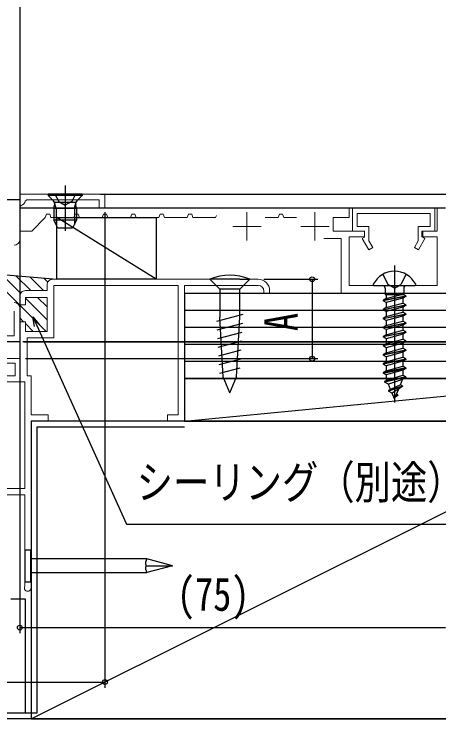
# Model space of a CAD drawing. Units: millimetres, scale not verified. Extents: x -693 to 693, y -1120 to 1122.
# Drawn here: x -483.1 to -408.2, y 267.1 to 391.3 of the extents above; entities that cross this region are included whole.
import ezdxf
from ezdxf.enums import TextEntityAlignment as Align

# ---------------------------------------------------------------- set-up
doc = ezdxf.new("R2010")
doc.units = ezdxf.units.MM
doc.header["$LTSCALE"] = 5
doc.layers.add('0-3_YKK_11', color=7, linetype='Continuous', lineweight=18)
doc.layers.add('0-4_YKK_11E', color=4, linetype='Continuous', lineweight=18)
for name, color, linetype in [('0-5_YKK_12', 2, 'Continuous'), ('0-6_YKK_13', 4, 'Continuous'), ('0-8_YKK_D', 6, 'Continuous'), ('0-A_YSS_K', 3, 'Continuous')]:
    doc.layers.add(name, color=color, linetype=linetype)
doc.styles.add('ＭＳ ゴシック', font='')
doc.styles.get('ＭＳ ゴシック').set_extended_font_data('MS Gothic')

msp = doc.modelspace()

# ---------------------------------------------------------------- linework, layer by layer
at = {"layer": '0-3_YKK_11', "color": 1}
for p, q in [((-423.466, 357.105), (-408.966, 357.105)), ((-442.066, 356.405), (-442.066, 351.405)), ((-430.066, 356.405), (-430.066, 351.405)), ((-444.566, 353.905), (-439.566, 353.905)), ((-432.566, 353.905), (-427.566, 353.905))]:
    msp.add_line(p, q, dxfattribs=at)
at = {"layer": '0-3_YKK_11', "color": 211}
for points in [[(-481.091, 358.375), (-480.799, 358.605), (-468.064, 358.605), (-468.064, 357.105), (-467.064, 357.105), (-467.064, 359.605), (-482.064, 359.605), (-482.064, 358.605), (-485.064, 358.605)], [(-482.064, 351.605), (-482.064, 357.34), (-481.833, 357.632)], [(-483.064, 339.005), (-483.064, 334.605), (-486.064, 334.605), (-486.064, 333.605), (-482.064, 333.605), (-482.064, 339.505)]]:
    msp.add_lwpolyline(points, dxfattribs=at)
at = {"layer": '0-3_YKK_11', "color": 1}
for points in [[(-407.066, 357.105), (-408.566, 357.105), (-408.566, 353.105), (-411.266, 353.105), (-411.266, 352.105), (-408.566, 352.105), (-408.566, 343.505), (-415.858, 343.505), (-416.041, 343.385), (-416.591, 343.385), (-416.775, 343.505), (-424.066, 343.505), (-424.066, 352.105), (-421.366, 352.105), (-421.366, 353.105), (-426.866, 353.105), (-426.866, 355.505), (-424.066, 355.505), (-424.066, 357.105), (-482.066, 357.105), (-482.066, 353.105), (-479.966, 353.105), (-477.566, 355.505), (-477.345, 356.105), (-476.787, 356.105), (-476.566, 355.505), (-472.566, 355.505), (-472.345, 356.105), (-471.787, 356.105), (-471.566, 355.505), (-467.566, 355.505), (-467.345, 356.105), (-466.787, 356.105), (-466.566, 355.505), (-462.566, 355.505), (-462.345, 356.105)], [(-408.966, 357.105), (-408.966, 353.105), (-411.066, 353.105), (-411.066, 352.005), (-410.693, 351.79), (-411.839, 349.805), (-412.532, 350.205), (-411.866, 351.358), (-411.866, 353.905), (-409.766, 353.905), (-409.766, 356.205), (-422.666, 356.205), (-422.666, 353.905), (-420.566, 353.905), (-420.566, 351.358), (-419.901, 350.205), (-420.594, 349.805), (-421.739, 351.79), (-421.366, 352.005), (-421.366, 353.105), (-423.466, 353.105), (-423.466, 357.105)], [(-462.345, 356.105), (-461.787, 356.105), (-461.566, 355.505), (-457.566, 355.505), (-457.345, 356.105), (-456.787, 356.105), (-456.566, 355.505), (-452.566, 355.505), (-452.345, 356.105), (-451.787, 356.105), (-451.566, 355.505), (-447.566, 355.505), (-447.442, 355.844)], [(-438.817, 355.505), (-436.566, 355.505), (-436.345, 356.105), (-435.787, 356.105), (-435.566, 355.505), (-433.316, 355.505)], [(-428.516, 351.805), (-425.466, 351.805), (-425.466, 342.105), (-407.066, 342.105)]]:
    msp.add_lwpolyline(points, dxfattribs=at)
at = {"layer": '0-3_YKK_11', "color": 211}
for centre, start, end in [((-482.064, 358.605), 283.3424, 346.65768), ((-483.064, 351.605), 270.00001, 359.99999), ((-483.064, 339.505), 0.00001, 89.99999)]:
    msp.add_arc(centre, 1, start, end, dxfattribs=at)
at = {"layer": '0-4_YKK_11E'}
msp.add_line((-476.264, 344.605), (-440.064, 344.605), dxfattribs=at)
at = {"layer": '0-4_YKK_11E', "color": 7}
msp.add_line((-480.764, 334.305), (-480.764, 327.605), dxfattribs=at)
at = {"layer": '0-4_YKK_11E'}
for points in [[(-481.064, 342.605), (-477.264, 342.605), (-477.264, 343.605)], [(-440.064, 343.505), (-453.064, 343.505), (-453.064, 319.605), (-456.064, 319.605), (-456.064, 320.705), (-454.164, 320.705), (-454.164, 343.505), (-476.064, 343.505), (-476.064, 334.305), (-480.764, 334.305)], [(-438.064, 342.605), (-438.064, 342.105), (-439.064, 342.105), (-439.064, 342.505)], [(-513.064, 327.605), (-493.864, 327.605), (-493.864, 330.605), (-490.864, 330.605), (-490.864, 329.805), (-492.864, 329.805), (-492.864, 327.605), (-482.864, 327.605), (-482.864, 329.805), (-485.864, 329.805), (-485.864, 330.605), (-482.064, 330.605), (-482.064, 337.105), (-481.064, 337.105), (-481.064, 335.405), (-477.264, 335.405), (-477.264, 341.405), (-481.064, 341.405), (-481.064, 340.105), (-482.064, 340.105), (-482.064, 341.605)], [(-480.764, 327.605), (-480.064, 327.605), (-480.064, 320.705), (-477.064, 320.705), (-477.064, 319.605), (-480.064, 319.605), (-480.064, 290.205)], [(-516.964, 307.705), (-481.164, 307.705), (-481.164, 326.505), (-513.064, 326.505)], [(-481.197, 290.48), (-481.164, 290.618), (-481.164, 306.605), (-516.964, 306.605), (-516.964, 305.155)]]:
    msp.add_lwpolyline(points, dxfattribs=at)
for centre, radius, start, end in [((-476.264, 343.605), 1, 89.99998, 180.00002), ((-440.064, 342.605), 2, 0, 89.99998), ((-440.064, 342.505), 1, 0, 89.99998), ((-481.064, 341.605), 1, 89.99998, 180.00002), ((-480.664, 290.205), 0.6, 152.73703, 0)]:
    msp.add_arc(centre, radius, start, end, dxfattribs=at)
at = {"layer": '0-5_YKK_12'}
for p, q in [((-482.066, 538.172), (-482.066, 333.604)), ((-482.066, 358.605), (-486.066, 358.605)), ((-407.066, 357.105), (-482.064, 357.105)), ((-521.066, 333.604), (-482.066, 333.604))]:
    msp.add_line(p, q, dxfattribs=at)
at = {"layer": '0-6_YKK_13'}
for p, q in [((-474.064, 361.105), (-474.064, 353.118)), ((-471.064, 359.605), (-477.064, 359.605)), ((-471.064, 359.355), (-477.064, 359.355)), ((-475.864, 359.605), (-475.209, 358.292)), ((-471.064, 359.355), (-471.993, 358.426)), ((-471.064, 359.605), (-471.064, 359.355)), ((-472.189, 358.105), (-475.938, 358.105)), ((-475.685, 357.105), (-475.924, 358.055)), ((-475.209, 358.292), (-474.064, 357.683)), ((-472.443, 357.105), (-472.203, 358.055)), ((-476.064, 357.105), (-475.924, 357.666)), ((-476.064, 357.105), (-476.064, 355.005)), ((-475.685, 357.105), (-475.685, 354.247)), ((-472.443, 357.105), (-472.443, 354.247)), ((-472.064, 357.105), (-472.064, 355.005)), ((-458.066, 344.604), (-475.566, 355.504)), ((-472.064, 355.005), (-476.064, 355.005)), ((-475.364, 353.605), (-476.064, 355.005)), ((-472.064, 355.005), (-472.764, 353.605)), ((-472.764, 353.605), (-475.364, 353.605)), ((-416.066, 347.005), (-416.066, 322.852)), ((-418.116, 345.471), (-417.211, 343.656)), ((-414.016, 345.471), (-414.921, 343.656)), ((-419.662, 343.505), (-412.471, 343.505)), ((-417.701, 343.005), (-417.701, 341.918)), ((-416.066, 343.047), (-417.211, 343.656)), ((-416.066, 343.047), (-414.921, 343.656)), ((-414.431, 343.005), (-414.431, 341.918)), ((-417.707, 341.918), (-414.431, 341.918)), ((-417.541, 341.918), (-417.541, 341.193)), ((-417.541, 341.193), (-414.853, 341.918)), ((-414.066, 341.685), (-414.469, 341.918)), ((-417.541, 340.487), (-418.066, 340.79)), ((-417.541, 340.487), (-417.541, 339.603)), ((-414.591, 341.282), (-414.591, 340.398)), ((-417.541, 338.897), (-418.066, 339.2)), ((-417.541, 339.603), (-414.591, 340.398)), ((-414.066, 340.095), (-414.591, 340.398)), ((-414.591, 339.692), (-414.591, 338.808)), ((-417.541, 338.897), (-417.541, 338.013)), ((-417.541, 338.013), (-414.591, 338.808)), ((-414.066, 338.505), (-414.591, 338.808)), ((-414.591, 338.102), (-414.591, 337.218)), ((-417.541, 337.307), (-418.066, 337.61)), ((-417.541, 337.307), (-417.541, 336.423)), ((-417.541, 336.423), (-414.591, 337.218)), ((-414.066, 336.915), (-414.591, 337.218)), ((-417.541, 335.717), (-418.066, 336.02)), ((-417.541, 335.717), (-417.541, 334.833)), ((-417.541, 334.833), (-414.591, 335.628)), ((-414.591, 336.512), (-414.591, 335.628)), ((-414.066, 335.325), (-414.591, 335.628)), ((-418.066, 334.53), (-414.066, 335.325)), ((-414.066, 335.225), (-418.066, 334.43)), ((-417.541, 334.127), (-418.066, 334.43)), ((-414.591, 334.922), (-417.541, 334.127)), ((-414.066, 335.225), (-414.591, 334.922)), ((-414.591, 334.922), (-414.591, 334.038)), ((-414.066, 335.325), (-414.066, 335.225)), ((-417.541, 334.127), (-417.541, 333.243)), ((-417.541, 333.243), (-414.591, 334.038)), ((-414.066, 333.735), (-414.591, 334.038)), ((-414.591, 333.332), (-414.591, 332.448)), ((-417.541, 332.537), (-418.066, 332.84)), ((-418.066, 331.35), (-414.066, 332.145)), ((-414.066, 332.045), (-418.066, 331.25)), ((-417.541, 332.537), (-417.541, 331.653)), ((-417.541, 331.653), (-414.591, 332.448)), ((-414.591, 331.742), (-417.541, 330.947)), ((-414.066, 332.145), (-414.591, 332.448)), ((-414.066, 332.045), (-414.591, 331.742)), ((-414.591, 331.742), (-414.591, 330.858)), ((-414.066, 332.145), (-414.066, 332.045)), ((-417.541, 331.653), (-418.066, 331.35)), ((-418.066, 331.35), (-418.066, 331.25)), ((-417.541, 330.947), (-418.066, 331.25)), ((-418.066, 329.76), (-414.066, 330.555)), ((-417.541, 330.947), (-417.541, 330.063)), ((-417.541, 330.063), (-414.591, 330.858)), ((-414.066, 330.555), (-414.591, 330.858)), ((-414.066, 330.455), (-418.066, 329.66)), ((-417.541, 329.357), (-418.066, 329.66)), ((-414.591, 330.152), (-417.541, 329.357)), ((-417.541, 329.357), (-417.541, 328.473)), ((-417.541, 328.473), (-414.591, 329.268)), ((-414.591, 330.152), (-414.591, 329.268)), ((-414.066, 328.965), (-414.591, 329.268)), ((-414.066, 328.965), (-418.066, 328.17)), ((-418.066, 328.07), (-414.066, 328.865)), ((-417.541, 328.473), (-418.066, 328.17)), ((-418.066, 328.17), (-418.066, 328.07)), ((-417.541, 327.767), (-418.066, 328.07)), ((-414.591, 328.562), (-417.541, 327.767)), ((-414.066, 328.865), (-414.591, 328.562)), ((-414.591, 328.562), (-414.591, 327.678)), ((-414.066, 328.965), (-414.066, 328.865)), ((-414.066, 327.375), (-417.816, 326.58)), ((-414.066, 327.275), (-417.816, 326.48)), ((-417.432, 326.802), (-417.816, 326.58)), ((-417.541, 327.767), (-417.541, 327.066)), ((-417.432, 326.802), (-417.541, 327.066)), ((-417.432, 326.802), (-414.591, 327.678)), ((-414.643, 326.943), (-417.136, 326.087)), ((-415.034, 325.998), (-414.643, 326.943)), ((-414.066, 327.275), (-414.643, 326.943)), ((-414.066, 327.375), (-414.591, 327.678)), ((-414.066, 327.375), (-414.066, 327.275)), ((-417.816, 326.58), (-417.816, 326.48)), ((-417.136, 326.087), (-417.816, 326.48)), ((-416.765, 325.193), (-417.136, 326.087)), ((-414.666, 325.785), (-417.116, 324.99)), ((-415.034, 325.998), (-416.765, 325.193)), ((-414.666, 325.685), (-415.32, 325.308)), ((-414.666, 325.785), (-415.034, 325.998)), ((-416.765, 325.193), (-417.116, 324.99)), ((-417.116, 324.99), (-417.116, 324.89)), ((-416.49, 324.529), (-417.116, 324.89)), ((-415.32, 325.308), (-416.49, 324.529)), ((-416.066, 323.505), (-416.49, 324.529)), ((-416.066, 323.505), (-415.32, 325.308)), ((-415.466, 324.195), (-415.72, 324.342))]:
    msp.add_line(p, q, dxfattribs=at)
for points in [[(-477.064, 359.605), (-477.064, 359.355), (-476.134, 358.426)], [(-472.264, 359.605), (-472.919, 358.292), (-474.064, 357.683)], [(-476.064, 357.105), (-472.064, 357.105), (-472.204, 357.666)], [(-418.066, 340.89), (-414.066, 341.685), (-414.066, 341.585), (-418.066, 340.79)], [(-417.541, 341.193), (-418.066, 340.89), (-418.066, 340.79)], [(-414.066, 341.585), (-414.591, 341.282), (-417.541, 340.487)], [(-418.066, 339.3), (-414.066, 340.095), (-414.066, 339.995), (-418.066, 339.2)], [(-417.541, 339.603), (-418.066, 339.3), (-418.066, 339.2)], [(-414.066, 339.995), (-414.591, 339.692), (-417.541, 338.897)], [(-418.066, 337.71), (-414.066, 338.505), (-414.066, 338.405), (-418.066, 337.61)], [(-417.541, 338.013), (-418.066, 337.71), (-418.066, 337.61)], [(-414.066, 338.405), (-414.591, 338.102), (-417.541, 337.307)], [(-418.066, 336.12), (-414.066, 336.915), (-414.066, 336.815), (-418.066, 336.02)], [(-414.066, 336.815), (-414.591, 336.512), (-417.541, 335.717)], [(-417.541, 336.423), (-418.066, 336.12), (-418.066, 336.02)], [(-417.541, 334.833), (-418.066, 334.53), (-418.066, 334.43)], [(-418.066, 332.94), (-414.066, 333.735), (-414.066, 333.635), (-418.066, 332.84)], [(-417.541, 333.243), (-418.066, 332.94), (-418.066, 332.84)], [(-414.066, 333.635), (-414.591, 333.332), (-417.541, 332.537)], [(-414.066, 330.555), (-414.066, 330.455), (-414.591, 330.152)], [(-417.541, 330.063), (-418.066, 329.76), (-418.066, 329.66)], [(-414.666, 325.785), (-414.666, 325.685), (-417.116, 324.89)], [(-415.466, 324.195), (-415.466, 324.095), (-415.934, 323.825)]]:
    msp.add_lwpolyline(points, dxfattribs=at)
msp.add_lwpolyline([(-475.566, 344.604), (-475.566, 355.504), (-458.066, 355.504), (-458.066, 344.604)], close=True, dxfattribs=at)
for centre, radius, start, end in [((-476.7, 357.86), 0.8, 345.96376, 45), ((-471.428, 357.86), 0.8, 135, 194.03624), ((-416.066, 341.805), 4.2, 27.28096, 152.71904), ((-419.662, 343.66), 0.154, 152.71904, 270), ((-418.201, 343.005), 0.5, 0, 90), ((-413.931, 343.005), 0.5, 90, 180), ((-412.471, 343.66), 0.154, 270, 27.28096)]:
    msp.add_arc(centre, radius, start, end, dxfattribs=at)
at = {"layer": '0-8_YKK_D'}
for p, q in [((-467.866, 359.605), (-359.766, 359.605)), ((-467.061, 356.407), (-467.061, 272.607)), ((-482.066, 352.605), (-482.066, 282.201)), ((-439.064, 344.605), (-429.573, 344.605)), ((-430.573, 344.605), (-430.573, 330.605)), ((-481.499, 333.605), (-335.766, 333.605)), ((-481.364, 333.598), (-350.766, 333.598)), ((-481.064, 330.605), (-429.573, 330.605)), ((-482.066, 283.201), (-407.066, 283.201)), ((-522.064, 273.607), (-467.061, 273.607))]:
    msp.add_line(p, q, dxfattribs=at)
for points in [[(-479.476, 336.271), (-479.76, 338.008), (-478.646, 336.646)], [(-479.76, 338.008), (-479.061, 336.459), (-463.263, 301.449), (-392.496, 301.449)]]:
    msp.add_lwpolyline(points, dxfattribs=at)
for centre in [(-430.573, 344.605), (-430.573, 330.605), (-482.066, 283.201), (-467.061, 273.607)]:
    msp.add_circle(centre, 0.425, dxfattribs=at)
at = {"layer": '0-A_YSS_K'}
for p, q in [((-485.864, 345.488), (-475.566, 344.605)), ((-481.915, 342.13), (-485.218, 345.433)), ((-480.145, 342.605), (-482.763, 345.222)), ((-477.9, 342.605), (-480.307, 345.012)), ((-477.139, 344.089), (-477.851, 344.801)), ((-443.312, 344.605), (-446.812, 344.605)), ((-477.436, 335.405), (-484.564, 342.533)), ((-446.812, 342.855), (-446.812, 337.939)), ((-443.312, 342.855), (-446.812, 342.855)), ((-443.312, 337.939), (-443.312, 342.855)), ((-477.264, 337.478), (-481.064, 341.278)), ((-477.264, 339.724), (-478.945, 341.405)), ((-348.571, 339.105), (-453.062, 339.105)), ((-447.355, 337.209), (-442.7, 338.456)), ((-481.381, 337.105), (-482.064, 337.788)), ((-479.681, 335.405), (-481.064, 336.788)), ((-447.27, 335.679), (-442.787, 336.88)), ((-348.571, 336.105), (-453.062, 336.105)), ((-447.185, 334.149), (-442.875, 335.304)), ((-348.571, 333.105), (-453.062, 333.105)), ((-447.1, 332.618), (-442.962, 333.727)), ((-447.015, 331.088), (-443.05, 332.151)), ((-446.93, 329.558), (-443.137, 330.575)), ((-348.571, 330.105), (-453.062, 330.105)), ((-446.846, 328.028), (-443.225, 328.998)), ((-480.064, 267.105), (-375.064, 319.605)), ((-479.064, 318.605), (-479.064, 268.105)), ((-479.064, 318.605), (-453.062, 318.605)), ((-481.132, 291.285), (-481.132, 296.925)), ((-481.132, 296.925), (-480.192, 296.925)), ((-480.192, 296.925), (-480.192, 291.285)), ((-459.671, 295.305), (-480.192, 295.305)), ((-455.192, 294.105), (-459.671, 295.305)), ((-459.829, 294.105), (-455.192, 294.105)), ((-455.192, 294.105), (-459.671, 292.905)), ((-480.192, 292.905), (-459.671, 292.905)), ((-481.132, 291.285), (-480.192, 291.285)), ((-481.064, 288.183), (-483.664, 288.183)), ((-481.064, 268.105), (-481.064, 288.183)), ((-479.064, 268.105), (-488.564, 268.105)), ((-367.564, 267.105), (-487.564, 267.105))]:
    msp.add_line(p, q, dxfattribs=at)
for points in [[(-446.812, 344.605), (-448.562, 344.605), (-446.812, 342.855)], [(-443.312, 344.605), (-441.562, 344.605), (-443.312, 342.855)], [(-348.571, 342.105), (-453.062, 342.105), (-453.062, 327.105), (-348.571, 327.105)], [(-445.062, 324.605), (-446.229, 327.422), (-446.812, 337.939)], [(-445.062, 324.605), (-443.895, 327.422), (-443.312, 337.939)], [(-453.062, 319.605), (-375.062, 327.105), (-348.571, 327.105)], [(-480.064, 319.605), (-480.064, 267.105), (-375.064, 267.105)], [(-375.064, 267.105), (-375.064, 319.605), (-480.064, 319.605)]]:
    msp.add_lwpolyline(points, dxfattribs=at)
msp.add_lwpolyline([(-375.062, 319.605), (-375.062, 327.105), (-453.062, 327.105), (-453.062, 319.605)], close=True, dxfattribs=at)
for centre, radius, start, end in [((-445.062, 336.205), 9.1, 67.38014, 112.61986), ((-458.723, 294.57), 1.2, 142.21414, 202.78586), ((-458.723, 293.641), 1.2, 157.21414, 217.78586)]:
    msp.add_arc(centre, radius, start, end, dxfattribs=at)

# ---------------------------------------------------------------- texts
at = {"layer": '0-8_YKK_D', "style": 'ＭＳ ゴシック', "width": 0.8}
msp.add_text('A', height=5.865, rotation=90, dxfattribs=at).set_placement((-431.373, 335.472), align=Align.BOTTOM_LEFT)
for s, p in [('シーリング（別途）', (-461.491, 304.131)), ('(75)', (-454.38, 284.401))]:
    msp.add_text(s, height=5.865, dxfattribs=at).set_placement(p, align=Align.BOTTOM_LEFT)

doc.saveas('drawing.dxf')
